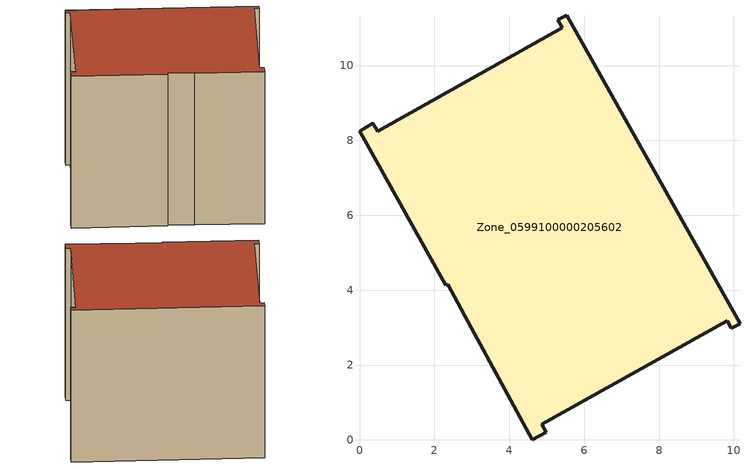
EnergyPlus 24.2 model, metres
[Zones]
Zone_0599100000205602
 floor ground (C_G): 2.3,4.13 0,8.25 0.36,8.46 0.48,8.25 5.42,11.01 5.3,11.22 5.53,11.35 10.16,3.11 9.93,2.98 9.82,3.19 4.87,0.42 4.98,0.21 4.61,0 2.99,2.99 2.35,4.16 z0
 wall outside (C_F): 5.53,11.35 5.3,11.22 5.42,11.01 0.48,8.25 0.36,8.46 0,8.25 2.3,4.13 2.35,4.16 2.99,2.99 4.61,0 4.98,0.21 4.87,0.42 9.82,3.19 9.93,2.98 10.16,3.11 5.53,11.35 z0:8.58
 roof outside (C_R): 0,8.25 2.3,4.13 2.35,4.16 2.99,2.99 4.61,0 4.98,0.21 4.87,0.42 9.82,3.19 9.93,2.98 10.16,3.11 5.53,11.35 5.3,11.22 5.42,11.01 0.48,8.25 0.36,8.46 z8.58
[BUILDING]
Pand.0599100000205602: North Axis=0; Terrain=City; Loads Convergence Tolerance Value=0.04; Temperature Convergence Tolerance Value=0.4; Solar Distribution=FullExterior; Maximum Number of Warmup Days=25; Minimum Number of Warmup Days=1
[Site:Location]
Rotterdam.The.Hague.AP_ZH_NLD Design_Conditions: Latitude=51.96; Longitude=4.45; Time Zone=1; Elevation=-4.5
[SITE:GROUNDTEMPERATURE:BUILDINGSURFACE]
18, 18, 18, 18, 18, 18, 18, 18, 18, 18, 18, 18
[MATERIAL] Thermal Absorptance=0.9; Solar Absorptance=0.7; Visible Absorptance=0.7
Name | Roughness | Thickness | Conductivity | Density | Specific Heat
G.TC.1965-1974 | MediumSmooth | 0.15 | 0.882353 | 540 | 1210
F.TC.1965-1974 | Rough | 0.3 | 0.697674 | 1920 | 840
R.TC.1965-1974 | MediumRough | 0.2 | 0.232558 | 1500 | 1000
[CONSTRUCTION]
C_G: G.TC.1965-1974
C_F: F.TC.1965-1974
C_R: R.TC.1965-1974
[ZONE]
Zone_0599100000205602: Type=1; Multiplier=1; Ceiling Height=Autocalculate; Volume=Autocalculate; Floor Area=autocalculate; Part of Total Floor Area=Yes
[ZONEINFILTRATION:DESIGNFLOWRATE]
Infil_Zone_0599100000205602: Zone or ZoneList or Space or SpaceList=Zone_0599100000205602; Schedule=AlwaysOn; Design Flow Rate Calculation Method=Flow/Area; Flow Rate per Floor Area=0.003; Constant Term Coefficient=1; Temperature Term Coefficient=0; Velocity Term Coefficient=0; Velocity Squared Term Coefficient=0
[HVACTEMPLATE:ZONE:IDEALLOADSAIRSYSTEM]
Zone_0599100000205602: Maximum Heating Supply Air Temperature=50; Minimum Cooling Supply Air Temperature=13; Maximum Heating Supply Air Humidity Ratio=0.0156; Minimum Cooling Supply Air Humidity Ratio=0.0077; Heating Limit=NoLimit; Cooling Limit=NoLimit; Dehumidification Control Type=ConstantSensibleHeatRatio; Cooling Sensible Heat Ratio=0.7; Dehumidification Setpoint=60; Humidification Control Type=None; Humidification Setpoint=30; Outdoor Air Method=None; Outdoor Air Flow Rate per Person=0.00944; Outdoor Air Flow Rate per Zone Floor Area=0; Outdoor Air Flow Rate per Zone=0; Demand Controlled Ventilation Type=None; Outdoor Air Economizer Type=NoEconomizer; Heat Recovery Type=None; Sensible Heat Recovery Effectiveness=0.7; Latent Heat Recovery Effectiveness=0.65
[ZONECONTROL:THERMOSTAT]
ThermostatControl_Zone_0599100000205602: Zone or ZoneList=Zone_0599100000205602; Control Type Schedule=DualSetpointControlType; Control 1=Thermostat_Zone_0599100000205602; Temperature Difference Between Cutout And Setpoint=0
[THERMOSTATSETPOINT:DUALSETPOINT]
Thermostat_Zone_0599100000205602: Heating Setpoint Temperature Schedule=HeatingSetpoint_Zone_0599100000205602; Cooling Setpoint Temperature Schedule=CoolingSetpoint_Zone_0599100000205602
[SCHEDULE:COMPACT]
HeatingSetpoint_Zone_0599100000205602: Through: 12/31, For: AllDays, Until: 24:00, 21
CoolingSetpoint_Zone_0599100000205602: Through: 12/31, For: AllDays, Until: 24:00, 24
DualSetpointControlType: Through: 12/31, For: AllDays, Until: 24:00, 4
AlwaysOn: Through: 12/31, For: AllDays, Until: 24:00, 1
